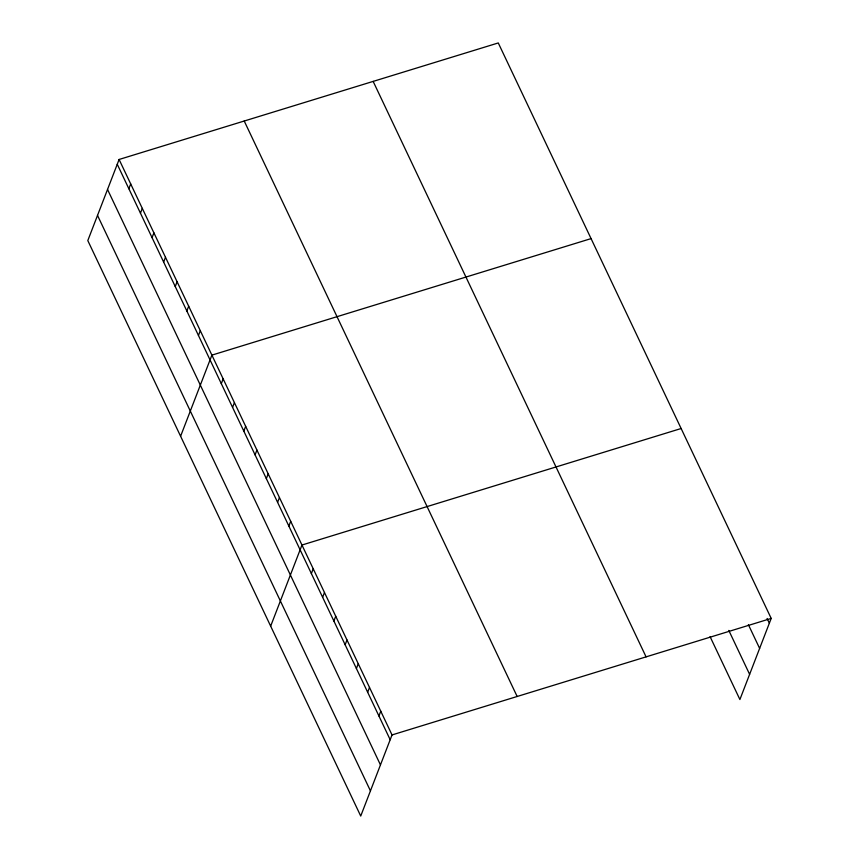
<?xml version="1.0" encoding="UTF-8"?>
<svg xmlns="http://www.w3.org/2000/svg" width="859" height="859" viewBox="0 0 859 859"><rect width="100%" height="100%" fill="white"/><g stroke="black" fill="none" stroke-linecap="round" stroke-linejoin="round"><path stroke-width="1.29" d="M119.1 159.473L87.801 240.584L360.726 816.05L392.026 734.939L119.1 159.473L498.274 42.95L771.199 618.416L739.9 699.527L710.071 636.626M128.85 188.722L130.697 183.933M140.447 213.182L142.293 208.383M152.043 237.632L153.901 232.843M163.65 262.092L165.497 257.303M175.247 286.552L177.094 281.763M186.843 311.012L188.69 306.212M198.45 335.461L200.297 330.672M180.594 436.243L211.894 355.132L591.067 238.609M221.3 383.662L223.157 378.873M232.564 407.391L234.41 402.603M243.816 431.132L245.674 426.343M255.08 454.873L256.927 450.084M266.333 478.613L268.191 473.814M277.597 502.343L279.443 497.554M288.849 526.084L290.707 521.295M270.66 626.147L301.96 545.036L681.133 428.512M311.366 573.565L313.224 568.765M322.63 597.295L324.477 592.506M333.883 621.036L335.74 616.247M345.146 644.776L346.993 639.987M356.399 668.517L358.257 663.717M367.663 692.247L369.51 687.458M378.916 715.987L380.773 711.198M392.026 734.939L771.199 618.416M767.098 618.459L769.353 623.204M748.372 624.654L759.635 648.395M728.797 630.42L749.617 674.336M373.15 81.401L646.075 656.867M244.224 121.022L517.15 696.477M117.254 164.262L390.179 739.728M107.525 189.452L380.462 764.907M97.518 215.405L370.444 790.86"/></g></svg>
